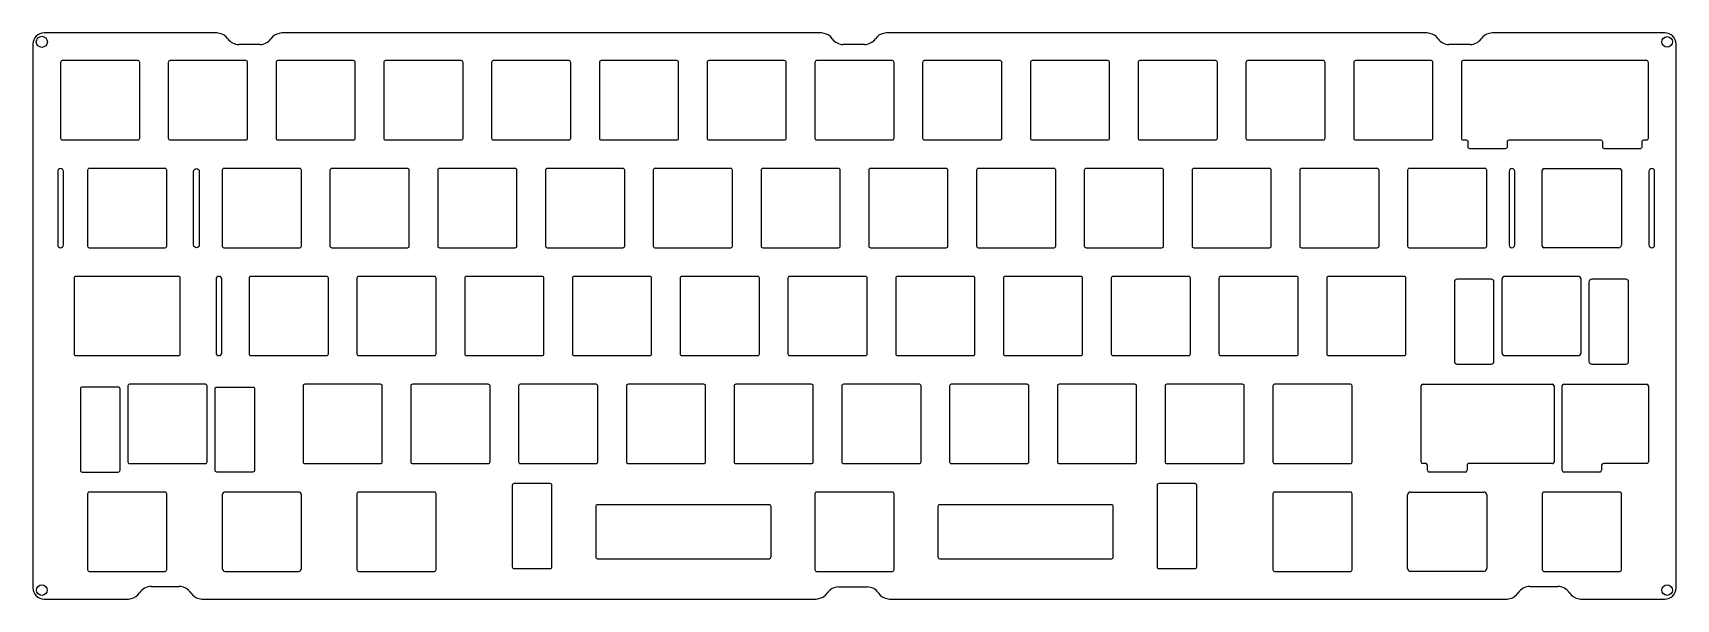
# Model space of a CAD drawing. Header units: millimetres. Extents: x -88 to 202, y -32 to 68.
import ezdxf

# ---------------------------------------------------------------- set-up
doc = ezdxf.new("R2010")
doc.units = ezdxf.units.MM
doc.layers.get('0').update_dxf_attribs({"linetype": 'CONTINUOUS'})

msp = doc.modelspace()

# ---------------------------------------------------------------- linework, layer by layer
for p, q in [((-55.54, 67.54), (-86.09, 67.54)), ((-55.07, 67.46), (-55.54, 67.54)), ((-44.06, 67.54), (-44.54, 67.46)), ((51.31, 67.54), (-44.06, 67.54)), ((51.79, 67.46), (51.31, 67.54)), ((62.74, 67.54), (62.27, 67.45)), ((158.39, 67.54), (62.74, 67.54)), ((158.87, 67.46), (158.39, 67.54)), ((169.87, 67.54), (169.39, 67.46)), ((200.41, 67.54), (169.87, 67.54)), ((-88.09, 65.54), (-88.09, -30.46)), ((-47.93, 65.49), (-51.67, 65.49)), ((58.92, 65.49), (55.18, 65.49)), ((166, 65.49), (162.26, 65.49)), ((202.41, -30.46), (202.41, 65.54)), ((179.05, 43.59), (192.45, 43.59)), ((178.75, 29.89), (178.75, 43.29)), ((192.75, 43.29), (192.75, 30.09)), ((192.25, 29.59), (179.05, 29.59)), ((157.32, -8.21), (157.32, 5.19)), ((157.62, 5.49), (165.45, 5.49)), ((165.45, 5.49), (180.55, 5.49)), ((180.85, 5.19), (180.85, -8.21)), ((182.25, -9.71), (182.25, 5.19)), ((182.55, 5.49), (197.21, 5.49)), ((197.51, 5.19), (197.51, -8.21)), ((158.15, -8.51), (157.62, -8.51)), ((180.55, -8.51), (165.75, -8.51)), ((197.21, -8.51), (189.55, -8.51)), ((158.45, -9.71), (158.45, -8.81)), ((165.15, -10.01), (158.75, -10.01)), ((165.45, -8.81), (165.45, -9.71)), ((188.95, -10.01), (182.55, -10.01)), ((189.25, -8.81), (189.25, -9.71)), ((154.94, -27.06), (154.94, -14.06)), ((155.44, -13.56), (168.44, -13.56)), ((168.94, -14.06), (168.94, -27.06)), ((168.44, -27.56), (155.44, -27.56)), ((-67.15, -30.21), (-62.25, -30.21)), ((54.37, -30.31), (59.4, -30.31)), ((176.58, -30.21), (181.48, -30.21)), ((-86.09, -32.46), (-71.19, -32.46)), ((-71.19, -32.46), (-70.72, -32.37)), ((-58.68, -32.37), (-58.21, -32.46)), ((-58.21, -32.46), (50.39, -32.46)), ((50.39, -32.46), (50.86, -32.37)), ((62.9, -32.37), (63.37, -32.46)), ((63.37, -32.46), (172.54, -32.46)), ((172.54, -32.46), (173.01, -32.37)), ((185.05, -32.37), (185.52, -32.46)), ((185.52, -32.46), (200.41, -32.46))]:
    msp.add_line(p, q)
for points in [[(-83.19, 62.34), (-83.19, 48.94, 0.414214), (-82.89, 48.64), (-69.49, 48.64, 0.414214), (-69.19, 48.94), (-69.19, 62.34, 0.414214), (-69.49, 62.64), (-82.89, 62.64, 0.414214)], [(-50.14, 48.94), (-50.14, 62.34, 0.414214), (-50.44, 62.64), (-63.84, 62.64, 0.414214), (-64.14, 62.34), (-64.14, 48.94, 0.414214), (-63.84, 48.64), (-50.44, 48.64, 0.414214)], [(-31.09, 48.94), (-31.09, 62.34, 0.414214), (-31.39, 62.64), (-44.79, 62.64, 0.414214), (-45.09, 62.34), (-45.09, 48.94, 0.414214), (-44.79, 48.64), (-31.39, 48.64, 0.414214)], [(-12.04, 48.94), (-12.04, 62.34, 0.414214), (-12.34, 62.64), (-25.74, 62.64, 0.414214), (-26.04, 62.34), (-26.04, 48.94, 0.414214), (-25.74, 48.64), (-12.34, 48.64, 0.414214)], [(7.01, 48.94), (7.01, 62.34, 0.414214), (6.71, 62.64), (-6.69, 62.64, 0.414214), (-6.99, 62.34), (-6.99, 48.94, 0.414214), (-6.69, 48.64), (6.71, 48.64, 0.414214)], [(26.06, 48.94), (26.06, 62.34, 0.414214), (25.76, 62.64), (12.36, 62.64, 0.414214), (12.06, 62.34), (12.06, 48.94, 0.414214), (12.36, 48.64), (25.76, 48.64, 0.414214)], [(45.11, 48.94), (45.11, 62.34, 0.414214), (44.81, 62.64), (31.41, 62.64, 0.414214), (31.11, 62.34), (31.11, 48.94, 0.414214), (31.41, 48.64), (44.81, 48.64, 0.414214)], [(64.16, 48.94), (64.16, 62.34, 0.414214), (63.86, 62.64), (50.46, 62.64, 0.414214), (50.16, 62.34), (50.16, 48.94, 0.414214), (50.46, 48.64), (63.86, 48.64, 0.414214)], [(83.21, 48.94), (83.21, 62.34, 0.414214), (82.91, 62.64), (69.51, 62.64, 0.414214), (69.21, 62.34), (69.21, 48.94, 0.414214), (69.51, 48.64), (82.91, 48.64, 0.414214)], [(102.26, 48.94), (102.26, 62.34, 0.414214), (101.96, 62.64), (88.56, 62.64, 0.414214), (88.26, 62.34), (88.26, 48.94, 0.414214), (88.56, 48.64), (101.96, 48.64, 0.414214)], [(121.31, 48.94), (121.31, 62.34, 0.414214), (121.01, 62.64), (107.61, 62.64, 0.414214), (107.31, 62.34), (107.31, 48.94, 0.414214), (107.61, 48.64), (121.01, 48.64, 0.414214)], [(140.36, 48.94), (140.36, 62.34, 0.414214), (140.06, 62.64), (126.66, 62.64, 0.414214), (126.36, 62.34), (126.36, 48.94, 0.414214), (126.66, 48.64), (140.06, 48.64, 0.414214)], [(159.41, 48.94), (159.41, 62.34, 0.414214), (159.11, 62.64), (145.71, 62.64, 0.414214), (145.41, 62.34), (145.41, 48.94, 0.414214), (145.71, 48.64), (159.11, 48.64, 0.414214)], [(197.21, 62.64), (164.76, 62.64, 0.414214), (164.46, 62.34), (164.46, 48.94, 0.414214), (164.76, 48.64), (165.29, 48.64, -0.414214), (165.59, 48.34), (165.59, 47.44, 0.414214), (165.89, 47.14), (172.29, 47.14, 0.414214), (172.59, 47.44), (172.59, 48.34, -0.414214), (172.89, 48.64), (189.09, 48.64, -0.414214), (189.39, 48.34), (189.39, 47.44, 0.414214), (189.69, 47.14), (196.09, 47.14, 0.414214), (196.39, 47.44), (196.39, 48.34, -0.414214), (196.69, 48.64), (197.21, 48.64, 0.414214), (197.51, 48.94), (197.51, 62.34, 0.414214)], [(-83.69, 43.09), (-83.69, 30.09, 1), (-82.69, 30.09), (-82.69, 43.09, 1)], [(-64.42, 29.89), (-64.42, 43.29, 0.414214), (-64.72, 43.59), (-78.12, 43.59, 0.414214), (-78.42, 43.29), (-78.42, 29.89, 0.414214), (-78.12, 29.59), (-64.72, 29.59, 0.414214)], [(-59.16, 29.59, -0.414218), (-59.66, 30.09), (-59.66, 43.09, -1), (-58.66, 43.09), (-58.66, 30.09, -0.414218)], [(-40.61, 29.89), (-40.61, 43.29, 0.414214), (-40.91, 43.59), (-54.31, 43.59, 0.414214), (-54.61, 43.29), (-54.61, 29.89, 0.414214), (-54.31, 29.59), (-40.91, 29.59, 0.414214)], [(-21.56, 29.89), (-21.56, 43.29, 0.414214), (-21.86, 43.59), (-35.26, 43.59, 0.414214), (-35.56, 43.29), (-35.56, 29.89, 0.414214), (-35.26, 29.59), (-21.86, 29.59, 0.414214)], [(-2.51, 29.89), (-2.51, 43.29, 0.414214), (-2.81, 43.59), (-16.21, 43.59, 0.414214), (-16.51, 43.29), (-16.51, 29.89, 0.414214), (-16.21, 29.59), (-2.81, 29.59, 0.414214)], [(16.54, 29.89), (16.54, 43.29, 0.414214), (16.24, 43.59), (2.84, 43.59, 0.414214), (2.54, 43.29), (2.54, 29.89, 0.414214), (2.84, 29.59), (16.24, 29.59, 0.414214)], [(35.59, 29.89), (35.59, 43.29, 0.414214), (35.29, 43.59), (21.89, 43.59, 0.414214), (21.59, 43.29), (21.59, 29.89, 0.414214), (21.89, 29.59), (35.29, 29.59, 0.414214)], [(54.64, 29.89), (54.64, 43.29, 0.414214), (54.34, 43.59), (40.94, 43.59, 0.414214), (40.64, 43.29), (40.64, 29.89, 0.414214), (40.94, 29.59), (54.34, 29.59, 0.414214)], [(73.69, 29.89), (73.69, 43.29, 0.414214), (73.39, 43.59), (59.99, 43.59, 0.414214), (59.69, 43.29), (59.69, 29.89, 0.414214), (59.99, 29.59), (73.39, 29.59, 0.414214)], [(92.74, 29.89), (92.74, 43.29, 0.414214), (92.44, 43.59), (79.04, 43.59, 0.414214), (78.74, 43.29), (78.74, 29.89, 0.414214), (79.04, 29.59), (92.44, 29.59, 0.414214)], [(111.79, 29.89), (111.79, 43.29, 0.414214), (111.49, 43.59), (98.09, 43.59, 0.414214), (97.79, 43.29), (97.79, 29.89, 0.414214), (98.09, 29.59), (111.49, 29.59, 0.414214)], [(130.84, 29.89), (130.84, 43.29, 0.414214), (130.54, 43.59), (117.14, 43.59, 0.414214), (116.84, 43.29), (116.84, 29.89, 0.414214), (117.14, 29.59), (130.54, 29.59, 0.414214)], [(149.89, 29.89), (149.89, 43.29, 0.414214), (149.59, 43.59), (136.19, 43.59, 0.414214), (135.89, 43.29), (135.89, 29.89, 0.414214), (136.19, 29.59), (149.59, 29.59, 0.414214)], [(168.94, 29.89), (168.94, 43.29, 0.414214), (168.64, 43.59), (155.24, 43.59, 0.414214), (154.94, 43.29), (154.94, 29.89, 0.414214), (155.24, 29.59), (168.64, 29.59, 0.414214)], [(173.89, 30.09), (173.89, 43.09, 1), (172.89, 43.09), (172.89, 30.09, 1)], [(198.61, 30.09), (198.61, 43.09, 1), (197.61, 43.09), (197.61, 30.09, 1)], [(-80.8, 24.24), (-80.8, 10.84, 0.414214), (-80.5, 10.54), (-62.34, 10.54, 0.414214), (-62.04, 10.84), (-62.04, 24.24, 0.414214), (-62.34, 24.54), (-80.5, 24.54, 0.414214)], [(-54.7, 11.04), (-54.7, 24.04, 1), (-55.7, 24.04), (-55.7, 11.04, 1)], [(-49.55, 10.54), (-36.15, 10.54, 0.414214), (-35.85, 10.84), (-35.85, 24.24, 0.414214), (-36.15, 24.54), (-49.55, 24.54, 0.414214), (-49.85, 24.24), (-49.85, 10.84, 0.414214)], [(-16.8, 10.84), (-16.8, 24.24, 0.414214), (-17.1, 24.54), (-30.5, 24.54, 0.414214), (-30.8, 24.24), (-30.8, 10.84, 0.414214), (-30.5, 10.54), (-17.1, 10.54, 0.414214)], [(-11.45, 10.54), (1.95, 10.54, 0.414214), (2.25, 10.84), (2.25, 24.24, 0.414214), (1.95, 24.54), (-11.45, 24.54, 0.414214), (-11.75, 24.24), (-11.75, 10.84, 0.414214)], [(7.6, 10.54), (21, 10.54, 0.414214), (21.3, 10.84), (21.3, 24.24, 0.414214), (21, 24.54), (7.6, 24.54, 0.414214), (7.3, 24.24), (7.3, 10.84, 0.414214)], [(26.65, 10.54), (40.05, 10.54, 0.414214), (40.35, 10.84), (40.35, 24.24, 0.414214), (40.05, 24.54), (26.65, 24.54, 0.414214), (26.35, 24.24), (26.35, 10.84, 0.414214)], [(45.7, 10.54), (59.1, 10.54, 0.414214), (59.4, 10.84), (59.4, 24.24, 0.414214), (59.1, 24.54), (45.7, 24.54, 0.414214), (45.4, 24.24), (45.4, 10.84, 0.414214)], [(64.75, 10.54), (78.15, 10.54, 0.414214), (78.45, 10.84), (78.45, 24.24, 0.414214), (78.15, 24.54), (64.75, 24.54, 0.414214), (64.45, 24.24), (64.45, 10.84, 0.414214)], [(83.8, 10.54), (97.2, 10.54, 0.414214), (97.5, 10.84), (97.5, 24.24, 0.414214), (97.2, 24.54), (83.8, 24.54, 0.414214), (83.5, 24.24), (83.5, 10.84, 0.414214)], [(116.55, 10.84), (116.55, 24.24, 0.414214), (116.25, 24.54), (102.85, 24.54, 0.414214), (102.55, 24.24), (102.55, 10.84, 0.414214), (102.85, 10.54), (116.25, 10.54, 0.414214)], [(121.9, 10.54), (135.3, 10.54, 0.414214), (135.6, 10.84), (135.6, 24.24, 0.414214), (135.3, 24.54), (121.9, 24.54, 0.414214), (121.6, 24.24), (121.6, 10.84, 0.414214)], [(140.95, 10.54), (154.35, 10.54, 0.414214), (154.65, 10.84), (154.65, 24.24, 0.414214), (154.35, 24.54), (140.95, 24.54, 0.414214), (140.65, 24.24), (140.65, 10.84, 0.414214)], [(163.21, 23.54), (163.21, 9.54, 0.414214), (163.71, 9.04), (169.71, 9.04, 0.414214), (170.21, 9.54), (170.21, 23.54, 0.414214), (169.71, 24.04), (163.71, 24.04, 0.414214)], [(185.11, 24.54), (172.11, 24.54, 0.414214), (171.61, 24.04), (171.61, 11.04, 0.414214), (172.11, 10.54), (185.11, 10.54, 0.414214), (185.61, 11.04), (185.61, 24.04, 0.414214)], [(187.51, 9.04), (193.51, 9.04, 0.414214), (194.01, 9.54), (194.01, 23.54, 0.414214), (193.51, 24.04), (187.51, 24.04, 0.414214), (187.01, 23.54), (187.01, 9.54, 0.414214)], [(-72.68, -9.71), (-72.68, 4.69, 0.414214), (-72.98, 4.99), (-79.38, 4.99, 0.414214), (-79.68, 4.69), (-79.68, -9.71, 0.414214), (-79.38, -10.01), (-72.98, -10.01, 0.414214)], [(-71.28, 5.19), (-71.28, -8.21, 0.414214), (-70.98, -8.51), (-57.58, -8.51, 0.414214), (-57.28, -8.21), (-57.28, 5.19, 0.414214), (-57.58, 5.49), (-70.98, 5.49, 0.414214)], [(-55.88, 4.69, -0.414214), (-55.58, 4.99), (-49.18, 4.99, -0.414214), (-48.88, 4.69), (-48.88, -9.71, -0.414214), (-49.18, -10.01), (-55.58, -10.01, -0.414214), (-55.88, -9.71)], [(-26.32, -8.21), (-26.32, 5.19, 0.414214), (-26.62, 5.49), (-40.02, 5.49, 0.414214), (-40.32, 5.19), (-40.32, -8.21, 0.414214), (-40.02, -8.51), (-26.62, -8.51, 0.414214)], [(-7.27, -8.21), (-7.27, 5.19, 0.414214), (-7.57, 5.49), (-20.97, 5.49, 0.414214), (-21.27, 5.19), (-21.27, -8.21, 0.414214), (-20.97, -8.51), (-7.57, -8.51, 0.414214)], [(11.78, -8.21), (11.78, 5.19, 0.414214), (11.48, 5.49), (-1.92, 5.49, 0.414214), (-2.22, 5.19), (-2.22, -8.21, 0.414214), (-1.92, -8.51), (11.48, -8.51, 0.414214)], [(30.83, -8.21), (30.83, 5.19, 0.414214), (30.53, 5.49), (17.13, 5.49, 0.414214), (16.83, 5.19), (16.83, -8.21, 0.414214), (17.13, -8.51), (30.53, -8.51, 0.414214)], [(49.88, -8.21), (49.88, 5.19, 0.414214), (49.58, 5.49), (36.18, 5.49, 0.414214), (35.88, 5.19), (35.88, -8.21, 0.414214), (36.18, -8.51), (49.58, -8.51, 0.414214)], [(68.93, -8.21), (68.93, 5.19, 0.414214), (68.63, 5.49), (55.23, 5.49, 0.414214), (54.93, 5.19), (54.93, -8.21, 0.414214), (55.23, -8.51), (68.63, -8.51, 0.414214)], [(87.98, -8.21), (87.98, 5.19, 0.414214), (87.68, 5.49), (74.28, 5.49, 0.414214), (73.98, 5.19), (73.98, -8.21, 0.414214), (74.28, -8.51), (87.68, -8.51, 0.414214)], [(107.03, -8.21), (107.03, 5.19, 0.414214), (106.73, 5.49), (93.33, 5.49, 0.414214), (93.03, 5.19), (93.03, -8.21, 0.414214), (93.33, -8.51), (106.73, -8.51, 0.414214)], [(126.08, -8.21), (126.08, 5.19, 0.414214), (125.78, 5.49), (112.38, 5.49, 0.414214), (112.08, 5.19), (112.08, -8.21, 0.414214), (112.38, -8.51), (125.78, -8.51, 0.414214)], [(145.13, -8.21), (145.13, 5.19, 0.414214), (144.83, 5.49), (131.43, 5.49, 0.414214), (131.13, 5.19), (131.13, -8.21, 0.414214), (131.43, -8.51), (144.83, -8.51, 0.414214)], [(-64.42, -27.26), (-64.42, -13.86, 0.414214), (-64.72, -13.56), (-78.12, -13.56, 0.414214), (-78.42, -13.86), (-78.42, -27.26, 0.414214), (-78.12, -27.56), (-64.72, -27.56, 0.414214)], [(-41.11, -13.56), (-54.11, -13.56, 0.414214), (-54.61, -14.06), (-54.61, -27.06, 0.414214), (-54.11, -27.56), (-41.11, -27.56, 0.414214), (-40.61, -27.06), (-40.61, -14.06, 0.414214)], [(-16.8, -27.26), (-16.8, -13.86, 0.414214), (-17.1, -13.56), (-30.5, -13.56, 0.414214), (-30.8, -13.86), (-30.8, -27.26, 0.414214), (-30.5, -27.56), (-17.1, -27.56, 0.414214)], [(3.66, -26.76), (3.66, -12.36, 0.414214), (3.36, -12.06), (-3.04, -12.06, 0.414214), (-3.34, -12.36), (-3.34, -26.76, 0.414214), (-3.04, -27.06), (3.36, -27.06, 0.414214)], [(64.16, -27.26), (64.16, -13.86, 0.414214), (63.86, -13.56), (50.46, -13.56, 0.414214), (50.16, -13.86), (50.16, -27.26, 0.414214), (50.46, -27.56), (63.86, -27.56, 0.414214)], [(110.66, -12.36), (110.66, -26.76, 0.414214), (110.96, -27.06), (117.36, -27.06, 0.414214), (117.66, -26.76), (117.66, -12.36, 0.414214), (117.36, -12.06), (110.96, -12.06, 0.414214)], [(145.13, -27.26), (145.13, -13.86, 0.414214), (144.83, -13.56), (131.43, -13.56, 0.414214), (131.13, -13.86), (131.13, -27.26, 0.414214), (131.43, -27.56), (144.83, -27.56, 0.414214)], [(192.75, -27.26), (192.75, -13.86, 0.414214), (192.45, -13.56), (179.05, -13.56, 0.414214), (178.75, -13.86), (178.75, -27.26, 0.414214), (179.05, -27.56), (192.45, -27.56, 0.414214)], [(11.71, -25.32), (42.11, -25.32, 0.414214), (42.41, -25.02), (42.41, -16.09, 0.414214), (42.11, -15.79), (11.71, -15.79, 0.414214), (11.41, -16.09), (11.41, -25.02, 0.414214)], [(102.91, -25.02), (102.91, -16.09, 0.414214), (102.61, -15.79), (72.21, -15.79, 0.414214), (71.91, -16.09), (71.91, -25.02, 0.414214), (72.21, -25.32), (102.61, -25.32, 0.414214)]]:
    msp.add_lwpolyline(points, format="xyb", close=True)
for centre, radius in [((-86.5, 65.96), 0.98), ((200.83, 65.96), 0.93), ((-86.5, -30.87), 0.93), ((200.83, -30.87), 0.93)]:
    msp.add_circle(centre, radius)
for centre, radius, start, end in [((-86.09, 65.54), 2, 90, 180), ((-55.47, 65.24), 2.25, 34.4174, 79.7369), ((-44.14, 65.24), 2.25, 100.2631, 145.5826), ((51.39, 65.24), 2.25, 34.4174, 79.7369), ((62.72, 65.24), 2.25, 101.418, 145.5826), ((158.47, 65.24), 2.25, 34.4174, 79.7369), ((169.8, 65.24), 2.25, 100.2631, 145.5826), ((200.41, 65.54), 2, 0, 90), ((-51.67, 67.84), 2.35, 214.4174, 270), ((-47.93, 67.84), 2.35, 270, 325.5826), ((55.18, 67.84), 2.35, 214.4174, 270), ((58.92, 67.84), 2.35, 270, 325.5826), ((162.26, 67.84), 2.35, 214.4174, 270), ((166, 67.84), 2.35, 270, 325.5826), ((179.05, 43.29), 0.3, 90, 180), ((192.45, 43.29, 0), 0.3, 0, 90), ((179.05, 29.89), 0.3, 180, 270), ((192.25, 30.09), 0.5, 270, 360), ((157.62, 5.19), 0.3, 90, 180), ((180.55, 5.19, 0), 0.3, 0, 89.8872), ((182.55, 5.19), 0.3, 90.0011, 180), ((197.21, 5.19), 0.3, 0, 90), ((157.62, -8.21), 0.3, 180, 270), ((158.15, -8.81), 0.3, 0, 90), ((165.75, -8.81), 0.3, 89.8896, 180), ((180.55, -8.21), 0.3, -90.1104, 0), ((189.55, -8.81), 0.3, 90, 180), ((197.21, -8.21), 0.3, -90, 0), ((158.75, -9.71), 0.3, 180, 270), ((165.15, -9.71), 0.3, -90, 0), ((182.55, -9.71), 0.3, 180, 270), ((188.95, -9.71), 0.3, -90, 0), ((155.44, -14.06), 0.5, 90.1047, 180.0384), ((168.44, -14.06, 0), 0.5, -0.0384, 89.8952), ((155.44, -27.06, 0), 0.5, 180, 225.1847), ((155.44, -27.06), 0.5, 225.1035, 270), ((168.44, -27.06), 0.5, -90, 0.0384), ((-71.13, -30.16), 2.25, 280.5705, 327.8651), ((-67.15, -32.66), 2.45, 90, 147.8651), ((-62.25, -32.66), 2.45, 32.1349, 90), ((-58.27, -30.16), 2.25, 212.1349, 259.4295), ((50.45, -30.16), 2.25, 280.5705, 326.4197), ((54.37, -32.76), 2.45, 90, 146.4197), ((59.4, -32.76), 2.45, 33.5803, 90), ((63.31, -30.16), 2.25, 213.5803, 259.4295), ((172.6, -30.16), 2.25, 280.5705, 327.8651), ((176.58, -32.66), 2.45, 90, 147.8651), ((181.48, -32.66), 2.45, 32.1349, 90), ((185.46, -30.16), 2.25, 212.1349, 259.4295)]:
    msp.add_arc(centre, radius, start, end)
for centre, start_param, end_param in [((-86.09, -30.46), 4.712389, 6.283185), ((200.41, -30.46), 6.283185, 7.853982)]:
    msp.add_ellipse(centre, major_axis=(0, -2), ratio=1, start_param=start_param, end_param=end_param)

doc.saveas('drawing.dxf')
